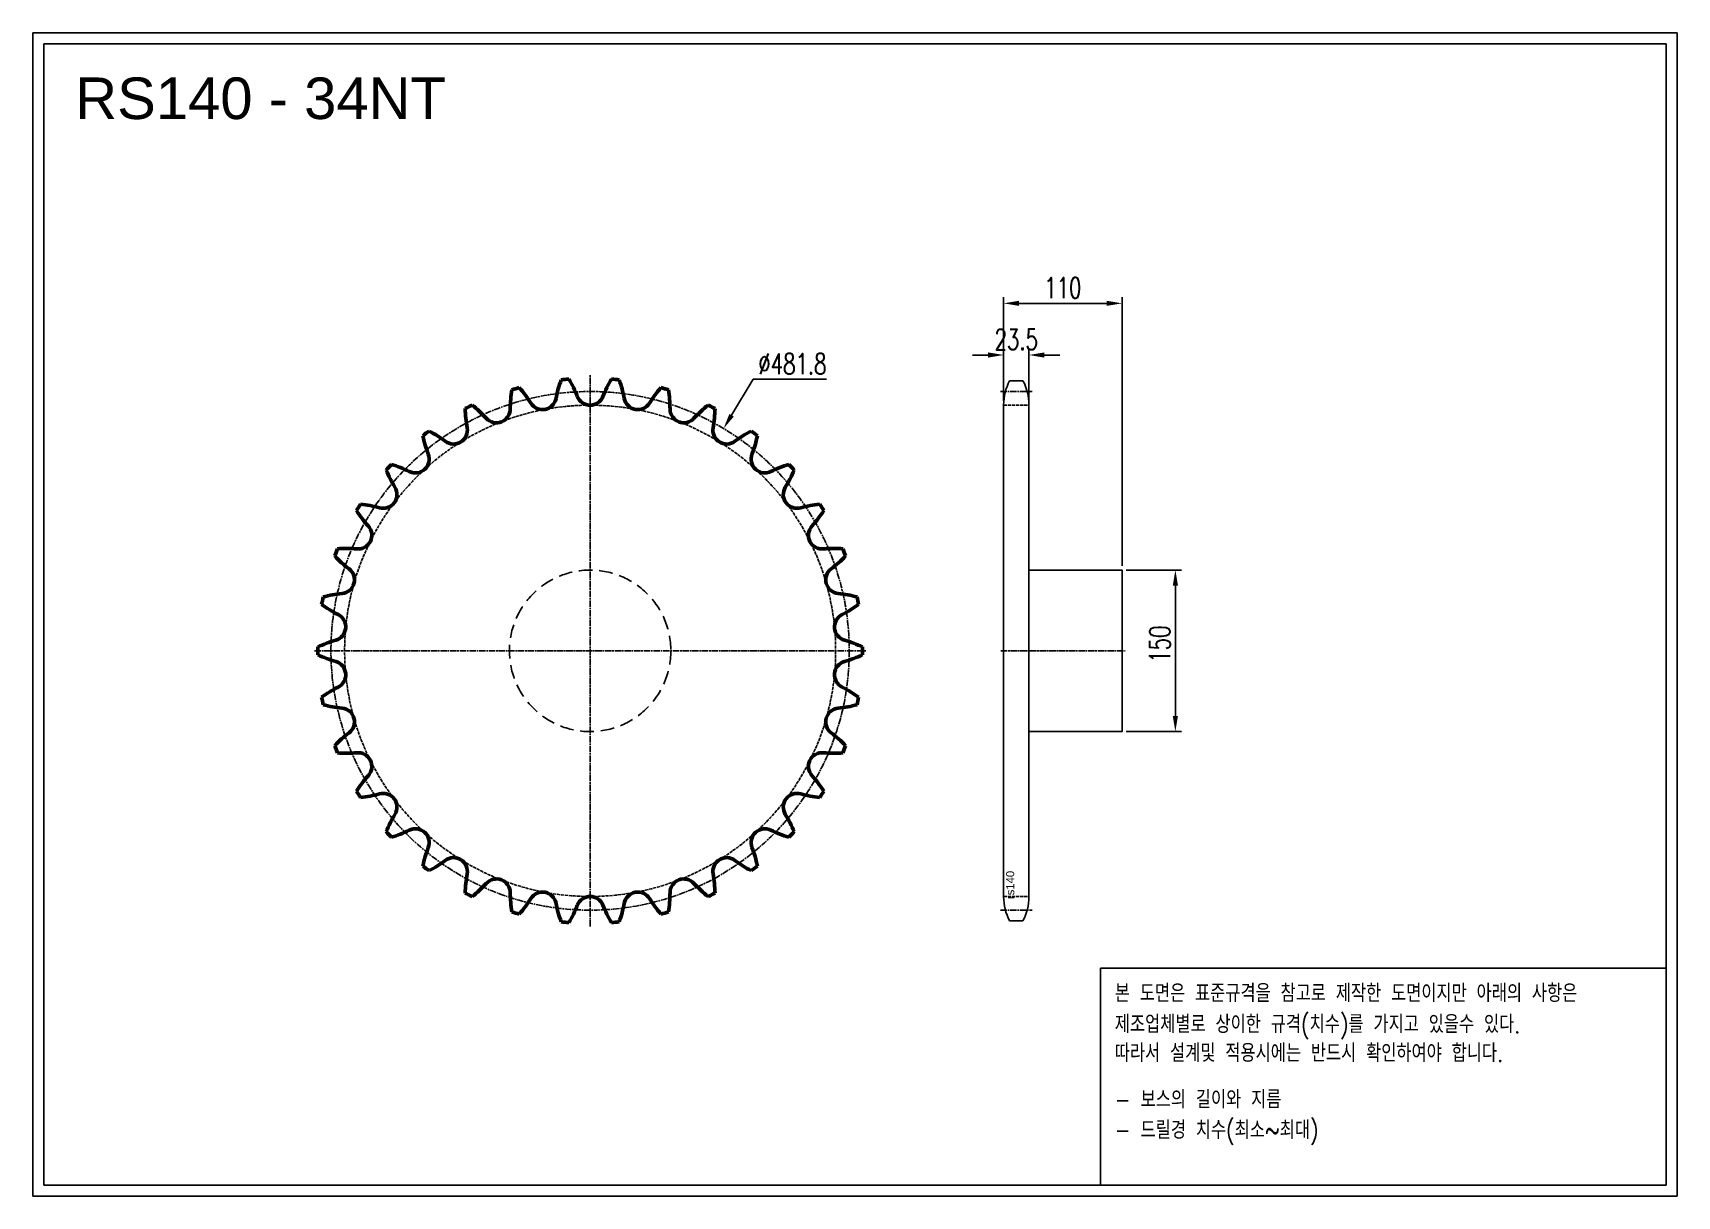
# Model space of a CAD drawing. Header units: millimetres. Extents: x 4226 to 5754, y 42078 to 43159.
import ezdxf

# ---------------------------------------------------------------- set-up
doc = ezdxf.new("R2010")
doc.units = ezdxf.units.MM
for name, pattern in [('AM_ISO02W050', [7.5, 6, -1.5]), ('AM_ISO02W050x2', [3.75, 3, -0.75]), ('AM_ISO08W050', [18, 12, -1.5, 3, -1.5]), ('AM_ISO08W050x2', [9, 6, -0.75, 1.5, -0.75]), ('HIDDEN', [9.525, 6.35, -3.175])]:
    doc.linetypes.add(name, pattern=pattern)
for name, color, linetype, lineweight in [('AM_0N', 7, 'Continuous', 50), ('AM_3N', 6, 'AM_ISO02W050', 25), ('AM_7', 4, 'AM_ISO08W050', 25), ('AM_7N', 4, 'AM_ISO08W050', 25)]:
    doc.layers.add(name, color=color, linetype=linetype, lineweight=lineweight)
doc.layers.add('HL', color=2, linetype='HIDDEN')
doc.layers.add('S-DIM', color=7, linetype='Continuous')
doc.styles.add('HAN', font='ROMANS.shx', dxfattribs={"width": 0.7, "bigfont": 'whgtxt.shx'})
doc.styles.add('HSG', font='SIMPLEX.shx', dxfattribs={"width": 0.7, "bigfont": 'HSG.shx'})
doc.styles.get("Standard").update_dxf_attribs({"font": 'arial.ttf'})
doc.dimstyles.new('APP32', dxfattribs={"dimscale": 8, "dimtxt": 2.4, "dimasz": 1.8, "dimexe": 0.7, "dimexo": 0.5, "dimgap": 0.6, "dimtad": 1, "dimtoh": 1, "dimdec": 1, "dimrnd": 0.01, "dimzin": 9, "dimdsep": 46, "dimtxsty": 'HSG', "dimcen": 0, "dimclrd": 1, "dimclre": 1, "dimclrt": 256, "dimazin": 2, "dimtp": 1, "dimtm": 1, "dimtfac": 0.5, "dimtdec": 1, "dimtofl": 0, "dimtmove": 0, "dimatfit": 3, "dimfxl": 0, "dimtvp": 1, "dimtolj": 2, "dimlwd": -1, "dimlwe": -1, "dimarcsym": 0})

# ---------------------------------------------------------------- blocks, each defined once
blk = doc.blocks.new('*D1')
at = {"layer": 'Defpoints', "color": 0, "transparency": 16777216}
for p in [(5238.4, 42659.9), (5238.4, 42509.9), (5288, 42509.9)]:
    blk.add_point(p, dxfattribs=at)
at = {"layer": 'S-DIM', "color": 1, "transparency": 16777216}
for p, q in [((5242.4, 42659.9), (5293.6, 42659.9)), ((5288, 42645.5), (5288, 42524.3)), ((5242.4, 42509.9), (5293.6, 42509.9))]:
    blk.add_line(p, q, dxfattribs=at)
for points in [[(5285.6, 42645.5), (5290.4, 42645.5), (5288, 42659.9)], [(5285.6, 42524.3), (5290.4, 42524.3), (5288, 42509.9)]]:
    blk.add_solid(points, dxfattribs=at)
at = {"layer": 'S-DIM', "transparency": 16777216, "insert": (5273.6, 42591.1), "char_height": 19.2, "attachment_point": 5, "rotation": 90, "style": 'HSG'}
blk.add_mtext('\\A2;150', dxfattribs=at)
blk = doc.blocks.new('*D2')
at = {"layer": 'Defpoints', "color": 0, "transparency": 16777216}
for p in [(4868.1, 42791.3), (4620.1, 42378.3)]:
    blk.add_point(p, dxfattribs=at)
at = {"layer": 'S-DIM', "color": 1, "transparency": 16777216}
for p, q in [((4895.6, 42837.1), (4875.6, 42803.6)), ((4963.8, 42837.1), (4895.6, 42837.1))]:
    blk.add_line(p, q, dxfattribs=at)
blk.add_solid([(4873.5, 42804.9), (4877.6, 42802.4), (4868.1, 42791.3)], dxfattribs=at)
at = {"layer": 'S-DIM', "transparency": 16777216, "insert": (4932.1, 42851.5), "char_height": 19.2, "attachment_point": 5, "style": 'HSG'}
blk.add_mtext('\\A2;∅481.8', dxfattribs=at)
blk = doc.blocks.new('*D3')
at = {"layer": 'Defpoints', "color": 0, "transparency": 16777216}
for p in [(5151.9, 42859.6), (5128.4, 42813.1), (5151.9, 42813.1)]:
    blk.add_point(p, dxfattribs=at)
at = {"layer": 'S-DIM', "color": 1, "transparency": 16777216}
for p, q in [((5128.4, 42817.1), (5128.4, 42865.2)), ((5151.9, 42817.1), (5151.9, 42865.2)), ((5114, 42859.6), (5099.6, 42859.6)), ((5166.3, 42859.6), (5180.7, 42859.6))]:
    blk.add_line(p, q, dxfattribs=at)
for points in [[(5114, 42862), (5114, 42857.2), (5128.4, 42859.6)], [(5166.3, 42862), (5166.3, 42857.2), (5151.9, 42859.6)]]:
    blk.add_solid(points, dxfattribs=at)
at = {"layer": 'S-DIM', "transparency": 16777216, "insert": (5140.1, 42874), "char_height": 19.2, "attachment_point": 5, "style": 'HSG'}
blk.add_mtext('\\A2;23.5', dxfattribs=at)
blk = doc.blocks.new('*D4')
at = {"layer": 'Defpoints', "color": 0, "transparency": 16777216}
for p in [(5238.4, 42907.6), (5128.4, 42813.1), (5238.4, 42659.9)]:
    blk.add_point(p, dxfattribs=at)
at = {"layer": 'S-DIM', "color": 1, "transparency": 16777216}
for p, q in [((5128.4, 42817.1), (5128.4, 42913.2)), ((5238.4, 42663.9), (5238.4, 42913.2)), ((5142.8, 42907.6), (5224, 42907.6))]:
    blk.add_line(p, q, dxfattribs=at)
for points in [[(5142.8, 42910), (5142.8, 42905.2), (5128.4, 42907.6)], [(5224, 42910), (5224, 42905.2), (5238.4, 42907.6)]]:
    blk.add_solid(points, dxfattribs=at)
at = {"layer": 'S-DIM', "transparency": 16777216, "insert": (5183.4, 42922), "char_height": 19.2, "attachment_point": 5, "style": 'HSG'}
blk.add_mtext('\\A2;110', dxfattribs=at)
blk = doc.blocks.new('notice1')
at = {"color": 4}
blk.add_lwpolyline([(-22142.12, 1735.9), (-22053.8, 1735.9), (-22053.8, 1702.07), (-22142.12, 1702.07)], close=True, dxfattribs=at)
at = {"color": 4, "style": 'HAN', "width": 0.8}
for s, p in [('본 도면은 표준규격을 참고로 제작한 도면이지만 아래의 사항은', (-22139.9, 1730.62)), ('제조업체별로 상이한 규격(치수)를 가지고 있을수 있다.', (-22139.9, 1725.78)), ('따라서 설계및 적용시에는 반드시 확인하여야 합니다.', (-22139.9, 1721.28)), ('- 보스의 길이와 지름', (-22139.9, 1714.03)), ('- 드릴경 치수(최소~최대)', (-22139.9, 1709.27))]:
    blk.add_text(s, height=2.7949, dxfattribs=at).set_placement(p)

msp = doc.modelspace()

# ---------------------------------------------------------------- linework, layer by layer
for p, q in [((5133.92, 42835.63), (5146.35, 42835.63)), ((5128.39, 42813.43), (5128.39, 42356.33)), ((5151.89, 42813.43), (5151.89, 42356.33)), ((5133.92, 42334.13), (5146.35, 42334.13))]:
    msp.add_line(p, q)
for points in [[(4226.22, 43158.8), (5754.28, 43158.8), (5754.28, 42078.35), (4226.22, 42078.35)], [(4236.51, 43148.51), (5743.99, 43148.51), (5743.99, 42088.64), (4236.51, 42088.64)]]:
    msp.add_lwpolyline(points, close=True)
msp.add_lwpolyline([(5151.89, 42659.88), (5238.39, 42659.88), (5238.39, 42509.88), (5151.89, 42509.88)])
for centre, start, end in [((5175.69, 42813.43), 152.00824, 180), ((5104.59, 42813.43), 0, 27.99176), ((5175.69, 42356.33), 180, 207.99176), ((5104.59, 42356.33), 332.00824, 0)]:
    msp.add_arc(centre, 47.3, start, end)
at = {"layer": 'AM_0N'}
for centre, radius, start, end in [((4820.22, 42798.89), 109.73, 159.91832, 169.26471), ((4744.1, 42584.82), 253.18, 94.48218, 96.10605), ((4629.93, 42781.25), 109.73, 21.32353, 30.66992), ((4858.26, 42781.25), 109.73, 149.33008, 158.67647), ((4744.1, 42584.82), 253.18, 83.89395, 85.51782), ((4667.97, 42798.89), 109.73, 10.73529, 20.08168), ((4779.59, 42809.23), 109.73, 170.50655, 179.85294), ((4744.1, 42584.82), 253.18, 105.07042, 106.69429), ((4595.78, 42756.93), 109.73, 31.91176, 41.25815), ((4699.81, 42821.71), 12.83, 211.91176, 349.26471), ((4744.1, 42825.82), 12.83, 201.32353, 338.67647), ((4788.38, 42821.71), 12.83, 190.73529, 328.08824), ((4892.41, 42756.93), 109.73, 138.74185, 148.08824), ((4744.1, 42584.82), 253.18, 73.30571, 74.92958), ((4708.6, 42809.23), 109.73, 0.14706, 9.49345), ((4744.1, 42584.82), 253.18, 115.65865, 117.28252), ((4737.75, 42811.93), 109.73, 181.09479, 190.44118), ((4566.68, 42726.75), 109.73, 42.5, 51.84639), ((4657.04, 42809.54), 12.83, 222.5, 359.85294), ((4831.16, 42809.54), 12.83, 180.14706, 317.5), ((4921.51, 42726.75), 109.73, 128.15361, 137.5), ((4744.1, 42584.82), 253.18, 62.71748, 64.34135), ((4750.44, 42811.93), 109.73, 349.55882, 358.90521), ((4744.1, 42584.82), 253.18, 126.24689, 127.87076), ((4543.62, 42691.73), 109.73, 53.08824, 62.43462), ((4617.23, 42789.72), 12.83, 233.08824, 10.44118), ((4870.97, 42789.72), 12.83, 169.55882, 306.91176), ((4944.57, 42691.73), 109.73, 117.56538, 126.91176), ((4744.1, 42584.82), 253.18, 52.12924, 53.75311), ((4696.13, 42806.9), 109.73, 191.68302, 201.02941), ((4792.07, 42806.9), 109.73, 338.97059, 348.31698), ((4744.1, 42584.82), 253.18, 136.83512, 138.45899), ((4527.39, 42653.07), 109.73, 63.67647, 73.02286), ((4581.74, 42762.92), 12.83, 243.67647, 21.02941), ((4906.46, 42762.92), 12.83, 158.97059, 296.32353), ((4960.8, 42653.07), 109.73, 106.97714, 116.32353), ((4744.1, 42584.82), 253.18, 41.54101, 43.16488), ((4656.14, 42794.3), 109.73, 202.27126, 211.61765), ((4832.06, 42794.3), 109.73, 328.38235, 337.72874), ((4551.78, 42730.05), 12.83, 254.26471, 31.61765), ((4936.42, 42730.05), 12.83, 148.38235, 285.73529), ((4744.1, 42584.82), 253.18, 147.42336, 149.04723), ((4619.14, 42774.57), 109.73, 212.85949, 222.20588), ((4518.54, 42612.09), 109.73, 74.26471, 83.6111), ((4969.66, 42612.09), 109.73, 96.3889, 105.73529), ((4869.05, 42774.57), 109.73, 317.79412, 327.14051), ((4744.1, 42584.82), 253.18, 30.95277, 32.57664), ((4528.36, 42692.24), 12.83, 264.85294, 42.20588), ((4959.83, 42692.24), 12.83, 137.79412, 275.14706), ((4744.1, 42584.82), 253.18, 158.01159, 159.63546), ((4517.37, 42570.18), 109.73, 84.85294, 94.19933), ((4970.83, 42570.18), 109.73, 85.80067, 95.14706), ((4744.1, 42584.82), 253.18, 20.36454, 21.98841), ((4586.4, 42748.38), 109.73, 223.44773, 232.79412), ((4901.79, 42748.38), 109.73, 307.20588, 316.55227), ((4512.3, 42650.77), 12.83, 275.44118, 52.79412), ((4975.9, 42650.77), 12.83, 127.20588, 264.55882), ((4744.1, 42584.82), 253.18, 168.59983, 170.2237), ((4523.92, 42528.77), 109.73, 95.44118, 104.78757), ((4964.28, 42528.77), 109.73, 75.21243, 84.55882), ((4744.1, 42584.82), 253.18, 9.7763, 11.40017), ((4559.03, 42716.62), 109.73, 234.03596, 243.38235), ((4504.13, 42607.05), 12.83, 286.02941, 63.38235), ((4984.07, 42607.05), 12.83, 116.61765, 253.97059), ((4929.16, 42716.62), 109.73, 296.61765, 305.96404), ((4744.1, 42584.82), 253.18, 179.18807, 180.81193), ((4537.97, 42489.26), 109.73, 106.02941, 115.3758), ((4950.23, 42489.26), 109.73, 64.6242, 73.97059), ((4744.1, 42584.82), 253.18, 359.18807, 0.81193), ((4537.97, 42680.37), 109.73, 244.6242, 253.97059), ((4504.13, 42562.58), 12.83, 296.61765, 73.97059), ((4984.07, 42562.58), 12.83, 106.02941, 243.38235), ((4950.23, 42680.37), 109.73, 286.02941, 295.3758), ((4559.03, 42453.02), 109.73, 116.61765, 125.96404), ((4744.1, 42584.82), 253.18, 189.7763, 191.40017), ((4929.16, 42453.02), 109.73, 54.03596, 63.38235), ((4744.1, 42584.82), 253.18, 348.59983, 350.2237), ((4523.92, 42640.87), 109.73, 255.21243, 264.55882), ((4512.3, 42518.87), 12.83, 307.20588, 84.55882), ((4975.9, 42518.87), 12.83, 95.44118, 232.79412), ((4964.28, 42640.87), 109.73, 275.44118, 284.78757), ((4586.4, 42421.25), 109.73, 127.20588, 136.55227), ((4744.1, 42584.82), 253.18, 200.36454, 201.98841), ((4901.79, 42421.25), 109.73, 43.44773, 52.79412), ((4744.1, 42584.82), 253.18, 338.01159, 339.63546), ((4517.37, 42599.46), 109.73, 265.80067, 275.14706), ((4528.36, 42477.39), 12.83, 317.79412, 95.14706), ((4959.83, 42477.39), 12.83, 84.85294, 222.20588), ((4970.83, 42599.46), 109.73, 264.85294, 274.19933), ((4619.14, 42395.06), 109.73, 137.79412, 147.14051), ((4869.05, 42395.06), 109.73, 32.85949, 42.20588), ((4744.1, 42584.82), 253.18, 210.95277, 212.57664), ((4518.54, 42557.54), 109.73, 276.3889, 285.73529), ((4551.78, 42439.58), 12.83, 328.38235, 105.73529), ((4936.42, 42439.58), 12.83, 74.26471, 211.61765), ((4969.66, 42557.54), 109.73, 254.26471, 263.6111), ((4744.1, 42584.82), 253.18, 327.42336, 329.04723), ((4656.14, 42375.33), 109.73, 148.38235, 157.72874), ((4581.74, 42406.72), 12.83, 338.97059, 116.32353), ((4906.46, 42406.72), 12.83, 63.67647, 201.02941), ((4832.06, 42375.33), 109.73, 22.27126, 31.61765), ((4744.1, 42584.82), 253.18, 221.54101, 223.16488), ((4527.39, 42516.56), 109.73, 286.97714, 296.32353), ((4960.8, 42516.56), 109.73, 243.67647, 253.02286), ((4744.1, 42584.82), 253.18, 316.83512, 318.45899), ((4696.13, 42362.74), 109.73, 158.97059, 168.31698), ((4543.62, 42477.91), 109.73, 297.56538, 306.91176), ((4617.23, 42379.92), 12.83, 349.55882, 126.91176), ((4870.97, 42379.92), 12.83, 53.08824, 190.44118), ((4944.57, 42477.91), 109.73, 233.08824, 242.43462), ((4792.07, 42362.74), 109.73, 11.68302, 21.02941), ((4744.1, 42584.82), 253.18, 232.12924, 233.75311), ((4737.75, 42357.71), 109.73, 169.55882, 178.90521), ((4750.44, 42357.71), 109.73, 1.09479, 10.44118), ((4744.1, 42584.82), 253.18, 306.24689, 307.87076), ((4744.1, 42584.82), 253.18, 242.71748, 244.34135), ((4566.68, 42442.89), 109.73, 308.15361, 317.5), ((4657.04, 42360.09), 12.83, 0.14706, 137.5), ((4779.59, 42360.41), 109.73, 180.14706, 189.49345), ((4699.81, 42347.92), 12.83, 10.73529, 148.08824), ((4788.38, 42347.92), 12.83, 31.91176, 169.26471), ((4708.6, 42360.41), 109.73, 350.50655, 359.85294), ((4831.16, 42360.09), 12.83, 42.5, 179.85294), ((4921.51, 42442.89), 109.73, 222.5, 231.84639), ((4744.1, 42584.82), 253.18, 295.65865, 297.28252), ((4595.78, 42412.71), 109.73, 318.74185, 328.08824), ((4820.22, 42370.75), 109.73, 190.73529, 200.08168), ((4629.93, 42388.38), 109.73, 329.33008, 338.67647), ((4744.1, 42343.82), 12.83, 21.32353, 158.67647), ((4858.26, 42388.38), 109.73, 201.32353, 210.66992), ((4667.97, 42370.75), 109.73, 339.91832, 349.26471), ((4892.41, 42412.71), 109.73, 211.91176, 221.25815), ((4744.1, 42584.82), 253.18, 253.30571, 254.92958), ((4744.1, 42584.82), 253.18, 263.89395, 265.51782), ((4744.1, 42584.82), 253.18, 274.48218, 276.10605), ((4744.1, 42584.82), 253.18, 285.07042, 286.69429)]:
    msp.add_arc(centre, radius, start, end, dxfattribs=at)
at = {"layer": 'AM_3N', "linetype": 'AM_ISO02W050x2'}
for p, q in [((5128.39, 42813.12), (5151.89, 42813.12)), ((5128.39, 42356.64), (5151.89, 42356.64))]:
    msp.add_line(p, q, dxfattribs=at)
msp.add_circle((4744.1, 42584.82), 228.17, dxfattribs=at)
at = {"layer": 'AM_7', "linetype": 'AM_ISO08W050x2'}
for p, q in [((5125.39, 42825.82), (5154.89, 42825.82)), ((5125.39, 42343.94), (5154.89, 42343.94))]:
    msp.add_line(p, q, dxfattribs=at)
msp.add_circle((4744.1, 42584.82), 240.87, dxfattribs=at)
at = {"layer": 'AM_7N', "linetype": 'AM_ISO08W050x2'}
for p, q in [((4744.1, 42328.64), (4744.1, 42841)), ((4487.92, 42584.82), (5000.28, 42584.82)), ((5125.81, 42584.88), (5241.23, 42584.88))]:
    msp.add_line(p, q, dxfattribs=at)
at = {"layer": 'HL', "ltscale": 2}
msp.add_circle((4744.1, 42584.82), 75, dxfattribs=at)

# ---------------------------------------------------------------- block references
at = {"xscale": 5.950011032469502, "yscale": 5.950011032469502, "zscale": 5.950011032469502}
msp.add_blockref('notice1', (136964.33, 31961.32), dxfattribs=at)

# ---------------------------------------------------------------- texts
msp.add_text('RS140 - 34NT', height=38.5875).set_placement((4265.57, 43078.79))
msp.add_text('rs140', height=7.5, rotation=90).set_placement((5138.23, 42354.24))

# ---------------------------------------------------------------- dimensions: what is measured, and where the dimension line sits
at = {"layer": 'S-DIM'}
dim = msp.add_linear_dim(base=(5238.39, 42907.58), p1=(5128.39, 42813.12), p2=(5238.39, 42659.88), dimstyle='APP32', dxfattribs=at)
dim.commit()
dim.dimension.update_dxf_attribs({"geometry": '*D4', "text_midpoint": (5183.39, 42921.98)})
dim = msp.add_linear_dim(base=(5151.89, 42859.58), p1=(5128.39, 42813.12), p2=(5151.89, 42813.12), dimstyle='APP32', dxfattribs=at)
dim.commit()
dim.dimension.update_dxf_attribs({"geometry": '*D3', "text_midpoint": (5140.14, 42859.58), "dimtype": 128})
dim = msp.add_diameter_dim_2p(p1=(4620.06, 42378.34), p2=(4868.14, 42791.3), dimstyle='APP32', dxfattribs=at)
dim.commit()
dim.dimension.update_dxf_attribs({"geometry": '*D2', "text_midpoint": (4932.12, 42837.08), "dimtype": 131})
dim = msp.add_linear_dim(base=(5287.96, 42509.88), p1=(5238.39, 42659.88), p2=(5238.39, 42509.88), angle=90, dimstyle='APP32', dxfattribs=at)
dim.commit()
dim.dimension.update_dxf_attribs({"geometry": '*D1', "text_midpoint": (5287.96, 42591.13), "dimtype": 128})

doc.saveas('drawing.dxf')
